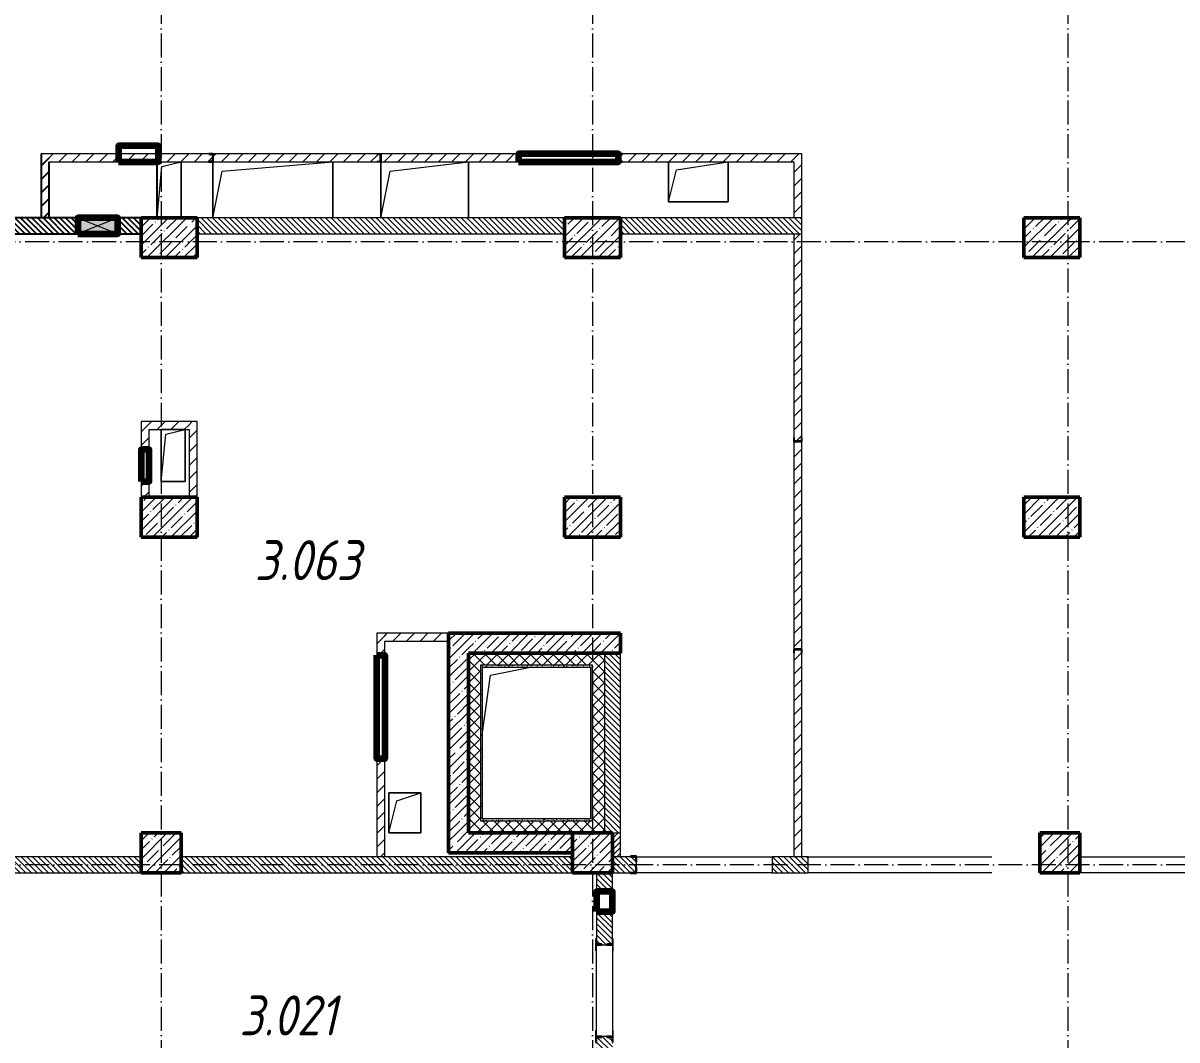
# Model space of a CAD drawing. Header units: millimetres. Extents: x -356862 to 418287, y 0 to 839748.
# Drawn here: x 218452 to 232895, y 512105 to 524833 of the extents above; entities that cross this region are included whole.
import ezdxf

# ---------------------------------------------------------------- set-up
doc = ezdxf.new("R2010")
doc.units = ezdxf.units.MM
doc.linetypes.add('50_200_ШТРИХ_1Т_ш5_п1_п1_', pattern=[700, 500, -100, 0, -100])
for name, color, linetype, lineweight in [('9.7) Заделка 956 шт', 6, 'Continuous', 158), ('A-DETL-GENF-OTLN', 7, 'Continuous', 9), ('A-FLOR-____-OTLN', 7, 'Continuous', 9), ('A-GENM-____-MCUT', 7, 'Continuous', 25), ('A-GENM-____-OTLN', 7, 'Continuous', 9), ('A-GENM-____-OTLN-1', 7, 'Continuous', 25), ('A-GLAZ-____-OTLN', 7, 'Continuous', 9), ('A-WALL-____-MCUT', 7, 'Continuous', 13), ('A-WALL-____-MCUT-1', 7, 'Continuous', 9), ('A-WALL-____-MCUT-2', 7, 'Continuous', 50), ('A-WALL-____-PATT-1', 7, 'Continuous', 9), ('A-WALL-FNSH-MCUT-1', 7, 'Continuous', 9), ('I-WALL-____-OTLN', 7, 'Continuous', 9), ('S-COLS-____-MCUT', 7, 'Continuous', 50), ('S-COLS-____-OTLN', 7, 'Continuous', 9), ('S-GRID-____-OTLN-1', 7, '50_200_ШТРИХ_1Т_ш5_п1_п1_', 9), ('Марки помещений', 7, 'Continuous', 9)]:
    doc.layers.add(name, color=color, linetype=linetype, lineweight=lineweight)
doc.layers.add('A-WALL-____-PATT-2', color=7, linetype='Continuous', lineweight=9, true_color=0x787878)
doc.styles.add('ISOCPEUR_I_2', font='isocpeui.ttf', dxfattribs={"width": 0.85, "height": 2.3})
pattern_1 = [(135, (142429.057, 459015.94), (-35.35534, -35.35534), [])]
pattern_2 = [(45, (142429.06, 459015.94), (-84.85281, 84.85281), [])]
pattern_3 = [(45, (142429.06, 459015.94), (-114.04925, 114.04925), []), (45, (142543.1, 459015.94), (-114.04925, 114.04925), [201.612, -40.322, 3.353, -36.97])]
pattern_4 = [(0, (142429.057, 459015.94), (81.28, 20.32), [3.353, -57.607, 3.353, -57.607, -325.12]), (0, (142429.057, 459015.94), (81.28, 20.32), [-121.92, 3.353, -118.567, 3.353, -57.607, -142.24]), (0, (142429.057, 459015.94), (81.28, 20.32), [-304.8, 3.353, -37.287, 3.353, -98.247]), (120, (142459.537, 459026.1), (-58.2376362, 60.230545), [3.353, -57.607, 3.353, -57.607, -325.12]), (120, (142459.537, 459026.1), (-58.2376362, 60.230545), [-121.92, 3.353, -118.567, 3.353, -57.607, -142.24]), (120, (142459.537, 459026.1), (-58.2376362, 60.230545), [-304.8, 3.353, -37.287, 3.353, -98.247]), (240, (142469.697, 459066.74), (-23.0423638, -80.550545), [3.353, -57.607, 3.353, -57.607, -325.12]), (240, (142469.697, 459066.74), (-23.0423638, -80.550545), [-121.92, 3.353, -118.567, 3.353, -57.607, -142.24]), (240, (142469.697, 459066.74), (-23.0423638, -80.550545), [-304.8, 3.353, -37.287, 3.353, -98.247])]
pattern_5 = [(45, (142429.06, 459015.94), (-70.71068, 70.71068), []), (135, (142429.06, 459015.94), (-70.71068, -70.71068), [])]

# ---------------------------------------------------------------- blocks, each defined once
blk = doc.blocks.new('BSC_Колонна _Прямоугольная - 500х500-V38-АР1_План отверстий 3 этажа в осях 1-64_Ю-ЯЯ')
at = {"layer": 'S-COLS-____-OTLN'}
h = blk.add_hatch(dxfattribs=at)
h.set_pattern_fill('FP_46', color=256, style=0, pattern_type=2)
h.set_pattern_definition([(45, (-83150, -55431.04), (-114.04925, 114.04925), []), (45, (-83035.95, -55431.04), (-114.04925, 114.04925), [201.613, -40.323, 3.353, -36.97])])
h.paths.add_polyline_path([(-250, -250), (250, -250), (250, 250), (-250, 250)], flags=0)
at = {"layer": 'S-COLS-____-MCUT'}
for p, q in [((250, 250), (-250, 250)), ((-250, 250), (-250, -250)), ((250, -250), (250, 250)), ((-250, -250), (250, -250))]:
    blk.add_line(p, q, dxfattribs=at)
blk = doc.blocks.new('BSC_Колонна _Прямоугольная - 500х500-V42-АР1_План отверстий 3 этажа в осях 1-64_Ю-ЯЯ')
at = {"layer": 'S-COLS-____-OTLN'}
h = blk.add_hatch(dxfattribs=at)
h.set_pattern_fill('FP_50', color=256, style=0, pattern_type=2)
h.set_pattern_definition([(45, (-77750, -55431.04), (-114.04925, 114.04925), []), (45, (-77635.95, -55431.04), (-114.04925, 114.04925), [201.613, -40.323, 3.353, -36.97])])
h.paths.add_polyline_path([(-250, -250), (250, -250), (250, 250), (-250, 250)], flags=0)
at = {"layer": 'S-COLS-____-MCUT'}
for p, q in [((250, 250), (-250, 250)), ((-250, 250), (-250, -250)), ((250, -250), (250, 250)), ((-250, -250), (250, -250))]:
    blk.add_line(p, q, dxfattribs=at)
blk = doc.blocks.new('BSC_Колонна _Прямоугольная - 500х500-V95-АР1_План отверстий 3 этажа в осях 1-64_Ю-ЯЯ')
at = {"layer": 'S-COLS-____-OTLN'}
h = blk.add_hatch(dxfattribs=at)
h.set_pattern_fill('FP_100', color=256, style=0, pattern_type=2)
h.set_pattern_definition([(315, (-55431.04, 89000), (114.04925, 114.04925), []), (315, (-55431.04, 88885.95), (114.04925, 114.04925), [201.613, -40.323, 3.353, -36.97])])
h.paths.add_polyline_path([(-250, 250), (-250, -250), (250, -250), (250, 250)], flags=0)
at = {"layer": 'S-COLS-____-MCUT'}
for p, q in [((250, 250), (-250, 250)), ((-250, 250), (-250, -250)), ((250, -250), (250, 250)), ((-250, -250), (250, -250))]:
    blk.add_line(p, q, dxfattribs=at)
blk = doc.blocks.new('BSC_Колонна _Прямоугольная - 500х700-V106-АР1_План отверстий 3 этажа в осях 1-64_Ю-ЯЯ')
at = {"layer": 'S-COLS-____-OTLN'}
h = blk.add_hatch(dxfattribs=at)
h.set_pattern_fill('FP_111', color=256, style=0, pattern_type=2)
h.set_pattern_definition([(315, (-63131.04, 77850), (114.04925, 114.04925), []), (315, (-63131.04, 77735.95), (114.04925, 114.04925), [201.613, -40.323, 3.353, -36.97])])
h.paths.add_polyline_path([(-250, 350), (-250, -350), (250, -350), (250, 350)], flags=0)
at = {"layer": 'S-COLS-____-MCUT'}
for p, q in [((250, 350), (-250, 350)), ((-250, 350), (-250, -350)), ((250, -350), (250, 350)), ((-250, -350), (250, -350))]:
    blk.add_line(p, q, dxfattribs=at)
blk = doc.blocks.new('BSC_Колонна _Прямоугольная - 500х700-V107-АР1_План отверстий 3 этажа в осях 1-64_Ю-ЯЯ')
at = {"layer": 'S-COLS-____-OTLN'}
h = blk.add_hatch(dxfattribs=at)
h.set_pattern_fill('FP_112', color=256, style=0, pattern_type=2)
h.set_pattern_definition([(315, (-63131.04, 83150), (114.04925, 114.04925), []), (315, (-63131.04, 83035.95), (114.04925, 114.04925), [201.613, -40.323, 3.353, -36.97])])
h.paths.add_polyline_path([(-250, 350), (-250, -350), (250, -350), (250, 350)], flags=0)
at = {"layer": 'S-COLS-____-MCUT'}
for p, q in [((250, 350), (-250, 350)), ((-250, 350), (-250, -350)), ((250, -350), (250, 350)), ((-250, -350), (250, -350))]:
    blk.add_line(p, q, dxfattribs=at)
blk = doc.blocks.new('BSC_Колонна _Прямоугольная - 500х700-V124-АР1_План отверстий 3 этажа в осях 1-64_Ю-ЯЯ')
at = {"layer": 'S-COLS-____-OTLN'}
h = blk.add_hatch(dxfattribs=at)
h.set_pattern_fill('FP_129', color=256, style=0, pattern_type=2)
h.set_pattern_definition([(315, (-63131.04, 88900), (114.04925, 114.04925), []), (315, (-63131.04, 88785.95), (114.04925, 114.04925), [201.613, -40.323, 3.353, -36.97])])
h.paths.add_polyline_path([(-250, 350), (-250, -350), (250, -350), (250, 350)], flags=0)
at = {"layer": 'S-COLS-____-MCUT'}
for p, q in [((250, 350), (-250, 350)), ((-250, 350), (-250, -350)), ((250, -350), (250, 350)), ((-250, -350), (250, -350))]:
    blk.add_line(p, q, dxfattribs=at)
blk = doc.blocks.new('BSC_Колонна _Прямоугольная - 500х700-V125-АР1_План отверстий 3 этажа в осях 1-64_Ю-ЯЯ')
at = {"layer": 'S-COLS-____-OTLN'}
h = blk.add_hatch(dxfattribs=at)
h.set_pattern_fill('FP_130', color=256, style=0, pattern_type=2)
h.set_pattern_definition([(315, (-59631.04, 77850), (114.04925, 114.04925), []), (315, (-59631.04, 77735.95), (114.04925, 114.04925), [201.613, -40.323, 3.353, -36.97])])
h.paths.add_polyline_path([(-250, 350), (-250, -350), (250, -350), (250, 350)], flags=0)
at = {"layer": 'S-COLS-____-MCUT'}
for p, q in [((250, 350), (-250, 350)), ((-250, 350), (-250, -350)), ((250, -350), (250, 350)), ((-250, -350), (250, -350))]:
    blk.add_line(p, q, dxfattribs=at)
blk = doc.blocks.new('BSC_Колонна _Прямоугольная - 500х700-V126-АР1_План отверстий 3 этажа в осях 1-64_Ю-ЯЯ')
at = {"layer": 'S-COLS-____-OTLN'}
h = blk.add_hatch(dxfattribs=at)
h.set_pattern_fill('FP_131', color=256, style=0, pattern_type=2)
h.set_pattern_definition([(315, (-59631.04, 83150), (114.04925, 114.04925), []), (315, (-59631.04, 83035.95), (114.04925, 114.04925), [201.613, -40.323, 3.353, -36.97])])
h.paths.add_polyline_path([(-250, 350), (-250, -350), (250, -350), (250, 350)], flags=0)
at = {"layer": 'S-COLS-____-MCUT'}
for p, q in [((250, 350), (-250, 350)), ((-250, 350), (-250, -350)), ((250, -350), (250, 350)), ((-250, -350), (250, -350))]:
    blk.add_line(p, q, dxfattribs=at)
blk = doc.blocks.new('BSC_Колонна _Прямоугольная - 500х700-V127-АР1_План отверстий 3 этажа в осях 1-64_Ю-ЯЯ')
at = {"layer": 'S-COLS-____-OTLN'}
h = blk.add_hatch(dxfattribs=at)
h.set_pattern_fill('FP_132', color=256, style=0, pattern_type=2)
h.set_pattern_definition([(315, (-59631.04, 88900), (114.04925, 114.04925), []), (315, (-59631.04, 88785.95), (114.04925, 114.04925), [201.613, -40.323, 3.353, -36.97])])
h.paths.add_polyline_path([(-250, 350), (-250, -350), (250, -350), (250, 350)], flags=0)
at = {"layer": 'S-COLS-____-MCUT'}
for p, q in [((250, 350), (-250, 350)), ((-250, 350), (-250, -350)), ((250, -350), (250, 350)), ((-250, -350), (250, -350))]:
    blk.add_line(p, q, dxfattribs=at)
blk = doc.blocks.new('154_Стойка_СКБ_Уголок - СМ-2180_200-28268025-АР1_План отверстий 3 этажа в осях 1-64_Ю-ЯЯ')
at = {"layer": 'A-GENM-____-MCUT'}
for p, q in [((125, 156), (125, 81)), ((200, 156), (125, 156)), ((131, 81), (131, 150)), ((131, 150), (200, 150)), ((200, 150), (200, 156)), ((125, 81), (131, 81)), ((131, 19), (125, 19)), ((125, 19), (125, -56)), ((131, -50), (131, 19)), ((125, -56), (200, -56)), ((200, -50), (131, -50)), ((200, -56), (200, -50))]:
    blk.add_line(p, q, dxfattribs=at)
blk = doc.blocks.new('Стойка_Влож_Уголок_Опорный - Уголок-28213941-АР1_План отверстий 3 этажа в осях 1-64_Ю-ЯЯ')
at = {"layer": 'A-GENM-____-OTLN'}
for p, q in [((-212, -6), (-212, 0)), ((0, 0), (0, -6)), ((-212, -75), (-212, -6)), ((-212, -6), (-206, -6)), ((-212, -75), (-206, -75)), ((-6, -6), (0, -6)), ((-6, -75), (0, -75)), ((0, -6), (0, -75))]:
    blk.add_line(p, q, dxfattribs=at)
blk = doc.blocks.new('Фахверк_СКБ_Уголок - 200_3550-28267367-АР1_План отверстий 3 этажа в осях 1-64_Ю-ЯЯ')
at = {"layer": 'A-GENM-____-MCUT'}
for p, q in [((200, 156), (125, 156)), ((125, 156), (125, 81)), ((131, 81), (131, 150)), ((131, 150), (200, 150)), ((200, 150), (200, 156)), ((125, 81), (131, 81)), ((131, 19), (125, 19)), ((125, 19), (125, -56)), ((131, -50), (131, 19)), ((125, -56), (200, -56)), ((200, -50), (131, -50)), ((200, -56), (200, -50))]:
    blk.add_line(p, q, dxfattribs=at)
blk = doc.blocks.new('154_Фахверк_СКБ_Швеллер - Тип_100_3960-28318856-АР1_План отверстий 3 этажа в осях 1-64_Ю-ЯЯ')
at = {"layer": 'A-GENM-____-MCUT'}
for p, q in [((175, 50), (125, 50)), ((125, 50), (125, -50)), ((128, 47), (175, 47)), ((128, -47), (128, 47)), ((175, 47), (175, 50)), ((125, -50), (175, -50)), ((175, -47), (128, -47)), ((175, -50), (175, -47))]:
    blk.add_line(p, q, dxfattribs=at)
blk = doc.blocks.new('154_Фахверк_СКБ_Швеллер - Тип_100_3960-28494444-АР1_План отверстий 3 этажа в осях 1-64_Ю-ЯЯ')
at = {"layer": 'A-GENM-____-MCUT'}
for p, q in [((125, 50), (175, 50)), ((125, -50), (125, 50)), ((128, 47), (128, -47)), ((175, 47), (128, 47)), ((175, 50), (175, 47)), ((175, -50), (125, -50)), ((128, -47), (175, -47)), ((175, -47), (175, -50))]:
    blk.add_line(p, q, dxfattribs=at)
blk = doc.blocks.new('AR_Отверстие прямоугольное _в плите_ - AR_Отверстие прямоугольное _в плите_-30459803-АР1_План отверстий 3 этажа в осях 1-64_Ю-ЯЯ')
at = {"layer": 'A-GENM-____-OTLN'}
for p, q in [((-150, 350), (-150, -350)), ((-150, -350), (-90, 290)), ((-90, 290), (150, 350)), ((150, -350), (150, 350))]:
    blk.add_line(p, q, dxfattribs=at)
blk = doc.blocks.new('AR_Отверстие прямоугольное _в плите_ - AR_Отверстие прямоугольное _в плите_-30552792-АР1_План отверстий 3 этажа в осях 1-64_Ю-ЯЯ')
at = {"layer": 'A-GENM-____-OTLN'}
for p, q in [((150, 325), (-150, 325)), ((-150, 325), (-150, -325)), ((-90, 265), (150, 325)), ((150, -325), (150, 325)), ((-150, -325), (-90, 265)), ((-150, -325), (150, -325))]:
    blk.add_line(p, q, dxfattribs=at)
blk = doc.blocks.new('AR_Отверстие прямоугольное _в плите_ - AR_Отверстие прямоугольное _в плите_-30552795-АР1_План отверстий 3 этажа в осях 1-64_Ю-ЯЯ')
at = {"layer": 'A-GENM-____-OTLN'}
for p, q in [((-375, 250), (-375, -250)), ((-375, -250), (-275, 150)), ((-275, 150), (375, 250)), ((375, -250), (375, 250)), ((-375, -250), (375, -250))]:
    blk.add_line(p, q, dxfattribs=at)
blk = doc.blocks.new('AR_Отверстие прямоугольное _в плите_ - AR_Отверстие прямоугольное _в плите_-30459445-АР1_План отверстий 3 этажа в осях 1-64_Ю-ЯЯ')
at = {"layer": 'A-GENM-____-OTLN'}
for p, q in [((200, 250), (-200, 250)), ((-200, 250), (-200, -250)), ((-200, -250), (-100, 150)), ((-100, 150), (200, 250)), ((200, -250), (200, 250)), ((-200, -250), (200, -250))]:
    blk.add_line(p, q, dxfattribs=at)
blk = doc.blocks.new('AR_Отверстие прямоугольное _в плите_ - AR_Отверстие прямоугольное _в плите_-30552518-АР1_План отверстий 3 этажа в осях 1-64_Ю-ЯЯ')
at = {"layer": 'A-GENM-____-OTLN'}
for p, q in [((-550, 850), (-50, 950)), ((-650, 132), (-550, 850))]:
    blk.add_line(p, q, dxfattribs=at)
blk = doc.blocks.new('AR_Отверстие прямоугольное _в плите_ - AR_Отверстие прямоугольное _в плите_-V205-АР1_План отверстий 3 этажа в осях 1-64_Ю-ЯЯ')
at = {"layer": 'A-GENM-____-OTLN'}
for p, q in [((-750, 350), (-750, -350)), ((-633, 233), (750, 350)), ((750, -350), (750, 350)), ((-750, -350), (-633, 233))]:
    blk.add_line(p, q, dxfattribs=at)
blk = doc.blocks.new('AR_Отверстие прямоугольное _в плите_ - AR_Отверстие прямоугольное _в плите_-30552744-АР1_План отверстий 3 этажа в осях 1-64_Ю-ЯЯ')
at = {"layer": 'A-GENM-____-OTLN'}
for p, q in [((-550, 350), (-550, -350)), ((-433, 233), (550, 350)), ((550, -350), (550, 350)), ((-550, -350), (-433, 233))]:
    blk.add_line(p, q, dxfattribs=at)
blk = doc.blocks.new('AR_Отверстие прямоугольное _в стене__БезПР - AR_Отверстие прямоугольное _в стене__БезПР-36427908-АР1_План отверстий 3 этажа в осях 1-64_Ю-ЯЯ')
at = {"layer": 'A-GLAZ-____-OTLN'}
blk.add_hatch(color=256, dxfattribs=at).paths.add_polyline_path([(250, -100), (250, 100), (-250, 100), (-250, -100)], flags=0)
at = {"layer": 'A-DETL-GENF-OTLN'}
for p, q in [((-250, -100), (-250, 100)), ((-250, 100), (250, 100)), ((250, 100), (-250, -100)), ((-250, 100), (250, -100)), ((250, 100), (-250, 100)), ((-250, 100), (-250, -100)), ((250, 100), (250, -100)), ((250, -100), (250, 100)), ((250, -100), (-250, -100)), ((-250, -100), (250, -100))]:
    blk.add_line(p, q, dxfattribs=at)
at = {"layer": 'A-GLAZ-____-OTLN'}
blk.add_line((250, 100), (-250, 100), dxfattribs=at)

msp = doc.modelspace()

# ---------------------------------------------------------------- hatches: boundary and pattern name
h = msp.add_hatch()
h.set_pattern_fill('FP_7', color=256, style=0, pattern_type=2)
h.set_pattern_definition(pattern_2)
h.paths.add_polyline_path([(218679.0567, 522396.983), (218779.0567, 522396.983), (218779.0567, 523196.983), (218679.0567, 523196.983), (218679.0567, 522697.3342)], flags=0)
h = msp.add_hatch()
h.set_pattern_fill('FP_9', color=256, style=0, pattern_type=2)
h.set_pattern_definition(pattern_1)
h.paths.add_polyline_path([(219929.0567, 522196.983), (219929.0567, 522396.983), (219639.0567, 522396.983), (219639.0567, 522196.983)], flags=0)
h.paths.add_polyline_path([(219139.0567, 522196.983), (219139.0567, 522396.983), (217179.0567, 522396.983), (217179.0567, 522196.983)], flags=0)
at = {"layer": 'A-WALL-____-PATT-1'}
h = msp.add_hatch(dxfattribs=at)
h.set_pattern_fill('FP_7', color=256, style=0, pattern_type=2)
h.set_pattern_definition(pattern_2)
h.paths.add_polyline_path([(228099.0567, 523096.983), (228099.0567, 523196.983), (225954.0567, 523196.983), (225954.0567, 523193.983), (225907.0567, 523193.983), (225907.0567, 523099.983), (225954.0567, 523099.983), (225954.0567, 523096.983), (227253.3166, 523096.983)], flags=0)
h.paths.add_polyline_path([(222879.0567, 523096.983), (222879.0567, 523099.983), (222926.0567, 523099.983), (222926.0567, 523193.983), (222879.0567, 523193.983), (222879.0567, 523196.983), (220829.0567, 523196.983), (220829.0567, 523096.983), (221950.9237, 523096.983)], flags=0)
h.paths.add_polyline_path([(222929.0567, 523096.983), (224654.0567, 523096.983), (224654.0567, 523196.983), (222929.0567, 523196.983), (222929.0567, 523099.983)], flags=0)
h.paths.add_polyline_path([(218779.0567, 523096.983), (220779.0567, 523096.983), (220779.0567, 523099.983), (220826.0567, 523099.983), (220826.0567, 523193.983), (220779.0567, 523193.983), (220779.0567, 523196.983), (218779.0567, 523196.983)], flags=0)
h = msp.add_hatch(dxfattribs=at)
h.set_pattern_fill('FP_7', color=256, style=0, pattern_type=2)
h.set_pattern_definition(pattern_2)
h.paths.add_polyline_path([(228199.0567, 522396.983), (228199.0567, 523196.983), (228099.0567, 523196.983), (228099.0567, 522396.983)], flags=0)
h = msp.add_hatch(dxfattribs=at)
h.set_pattern_fill('FP_9', color=256, style=0, pattern_type=2)
h.set_pattern_definition(pattern_1)
h.paths.add_polyline_path([(225229.0567, 522196.983), (225229.0567, 522396.983), (220629.0567, 522396.983), (220629.0567, 522196.983), (223718.388, 522196.983)], flags=0)
h = msp.add_hatch(dxfattribs=at)
h.set_pattern_fill('FP_9', color=256, style=0, pattern_type=2)
h.set_pattern_definition(pattern_1)
h.paths.add_polyline_path([(228199.0567, 522196.983), (228199.0567, 522396.983), (225929.0567, 522396.983), (225929.0567, 522196.983), (227253.3166, 522196.983)], flags=0)
h = msp.add_hatch(dxfattribs=at)
h.set_pattern_fill('FP_7', color=256, style=0, pattern_type=2)
h.set_pattern_definition(pattern_2)
h.paths.add_polyline_path([(228199.0567, 514396.983), (228199.0567, 516946.983), (228196.0567, 516946.983), (228196.0567, 516993.983), (228102.0567, 516993.983), (228102.0567, 516946.983), (228099.0567, 516946.983), (228099.0567, 514396.983), (228196.0567, 514396.983)], flags=0)
h.paths.add_polyline_path([(228199.0567, 516996.983), (228199.0567, 519596.983), (228099.0567, 519596.983), (228099.0567, 516996.983), (228196.0567, 516996.983)], flags=0)
h.paths.add_polyline_path([(228196.0567, 519599.983), (228196.0567, 519646.983), (228199.0567, 519646.983), (228199.0567, 522196.983), (228099.0567, 522196.983), (228099.0567, 519646.983), (228102.0567, 519646.983), (228102.0567, 519599.983)], flags=0)
h = msp.add_hatch(dxfattribs=at)
h.set_pattern_fill('FP_7', color=256, style=0, pattern_type=2)
h.set_pattern_definition(pattern_2)
h.paths.add_polyline_path([(220029.0567, 518896.983), (220029.0567, 519096.983), (219929.0567, 519096.983), (219929.0567, 518896.983)], flags=0)
h.paths.add_polyline_path([(219929.0567, 519496.983), (220029.0567, 519496.983), (220029.0567, 519846.983), (219929.0567, 519846.983)], flags=0)
h = msp.add_hatch(dxfattribs=at)
h.set_pattern_fill('FP_7', color=256, style=0, pattern_type=2)
h.set_pattern_definition(pattern_2)
h.paths.add_polyline_path([(220029.0567, 519746.983), (220529.0567, 519746.983), (220529.0567, 519846.983), (220029.0567, 519846.983)], flags=0)
h = msp.add_hatch(dxfattribs=at)
h.set_pattern_fill('FP_7', color=256, style=0, pattern_type=2)
h.set_pattern_definition(pattern_2)
h.paths.add_polyline_path([(220529.0567, 518896.983), (220629.0567, 518896.983), (220629.0567, 519846.983), (220529.0567, 519846.983), (220529.0567, 519468.364)], flags=0)
h = msp.add_hatch(dxfattribs=at)
h.set_pattern_fill('FP_7', color=256, style=0, pattern_type=2)
h.set_pattern_definition(pattern_2)
h.paths.add_polyline_path([(222879.0567, 514396.983), (222979.0567, 514396.983), (222979.0567, 515621.983), (222879.0567, 515621.983)], flags=0)
h.paths.add_polyline_path([(222972.5752, 516921.983), (222979.0567, 516921.983), (222979.0567, 517196.983), (222879.0567, 517196.983), (222879.0567, 516921.983)], flags=0)
h = msp.add_hatch(dxfattribs=at)
h.set_pattern_fill('FP_7', color=256, style=0, pattern_type=2)
h.set_pattern_definition(pattern_2)
h.paths.add_polyline_path([(223779.0567, 517096.983), (223779.0567, 517196.983), (222979.0567, 517196.983), (222979.0567, 517096.983), (223718.388, 517096.983)], flags=0)
h = msp.add_hatch(dxfattribs=at)
h.set_pattern_fill('FP_12', color=256, style=0, pattern_type=2)
h.set_pattern_definition(pattern_3)
h.paths.add_polyline_path([(223779.0567, 514696.983), (224029.0567, 514696.983), (224029.0567, 517196.983), (223779.0567, 517196.983), (223779.0567, 516239.3938)], flags=0)
h = msp.add_hatch(dxfattribs=at)
h.set_pattern_fill('FP_12', color=256, style=0, pattern_type=2)
h.set_pattern_definition(pattern_3)
h.paths.add_polyline_path([(225929.0567, 516946.983), (225929.0567, 517196.983), (224029.0567, 517196.983), (224029.0567, 516946.983)], flags=0)
h = msp.add_hatch(dxfattribs=at)
h.set_pattern_fill('FP_4', color=256, style=0, pattern_type=2)
h.set_pattern_definition(pattern_5)
h.paths.add_polyline_path([(224179.0567, 514846.983), (224179.0567, 516946.983), (224029.0567, 516946.983), (224029.0567, 514846.983)], flags=0)
h = msp.add_hatch(dxfattribs=at)
h.set_pattern_fill('FP_4', color=256, style=0, pattern_type=2)
h.set_pattern_definition(pattern_5)
h.paths.add_polyline_path([(224179.0567, 516796.983), (225579.0567, 516796.983), (225579.0567, 516946.983), (224179.0567, 516946.983)], flags=0)
h = msp.add_hatch(dxfattribs=at)
h.set_pattern_fill('FP_4', color=256, style=0, pattern_type=2)
h.set_pattern_definition(pattern_5)
h.paths.add_polyline_path([(225579.0567, 514696.983), (225729.0567, 514696.983), (225729.0567, 516946.983), (225579.0567, 516946.983), (225579.0567, 514846.983)], flags=0)
h = msp.add_hatch(dxfattribs=at)
h.set_pattern_fill('FP_9', color=256, style=0, pattern_type=2)
h.set_pattern_definition(pattern_1)
h.paths.add_polyline_path([(225929.0567, 514696.983), (225929.0567, 516946.983), (225729.0567, 516946.983), (225729.0567, 514696.983), (225829.0567, 514696.983)], flags=0)
h = msp.add_hatch(dxfattribs=at)
h.set_pattern_fill('FP_4', color=256, style=0, pattern_type=2)
h.set_pattern_definition(pattern_5)
h.paths.add_polyline_path([(225485.8523, 514696.983), (225579.0567, 514696.983), (225579.0567, 514846.983), (224029.0567, 514846.983), (224029.0567, 514696.983), (225329.0567, 514696.983)], flags=0)
h = msp.add_hatch(dxfattribs=at)
h.set_pattern_fill('FP_12', color=256, style=0, pattern_type=2)
h.set_pattern_definition(pattern_3)
h.paths.add_polyline_path([(225329.0567, 514446.983), (225329.0567, 514696.983), (223779.0567, 514696.983), (223779.0567, 514446.983)], flags=0)
h = msp.add_hatch(dxfattribs=at)
h.set_pattern_fill('FP_8', color=256, style=0, pattern_type=2)
h.set_pattern_definition([(45, (142429.057, 459015.94), (-35.35534, 35.35534), [])])
h.paths.add_polyline_path([(225929.0567, 514396.983), (225929.0567, 514696.983), (225829.0567, 514696.983), (225829.0567, 514396.983)], flags=0)
h = msp.add_hatch(dxfattribs=at)
h.set_pattern_fill('FP_9', color=256, style=0, pattern_type=2)
h.set_pattern_definition(pattern_1)
h.paths.add_polyline_path([(219929.0567, 514196.983), (219929.0567, 514396.983), (217429.0567, 514396.983), (217429.0567, 514196.983), (218415.9952, 514196.983)], flags=0)
h = msp.add_hatch(dxfattribs=at)
h.set_pattern_fill('FP_9', color=256, style=0, pattern_type=2)
h.set_pattern_definition(pattern_1)
h.paths.add_polyline_path([(225329.0567, 514196.983), (225329.0567, 514396.983), (220429.0567, 514396.983), (220429.0567, 514196.983), (223718.388, 514196.983)], flags=0)
h = msp.add_hatch(dxfattribs=at)
h.set_pattern_fill('FP_9', color=256, style=0, pattern_type=2)
h.set_pattern_definition(pattern_1)
h.paths.add_polyline_path([(228279.0567, 514196.983), (228279.0567, 514396.983), (227829.0567, 514396.983), (227829.0567, 514196.983)], flags=0)
h.paths.add_polyline_path([(226054.0567, 514196.983), (226123.0567, 514196.983), (226123.0567, 514265.983), (226129.0567, 514265.983), (226129.0567, 514327.983), (226123.0567, 514327.983), (226123.0567, 514396.983), (225829.0567, 514396.983), (225829.0567, 514196.983)], flags=0)
h = msp.add_hatch(dxfattribs=at)
h.set_pattern_fill('FP_9', color=256, style=0, pattern_type=2)
h.set_pattern_definition(pattern_1)
h.paths.add_polyline_path([(225829.0567, 511196.983), (225829.0567, 512140.983), (225760.0567, 512140.983), (225760.0567, 512146.983), (225698.0567, 512146.983), (225698.0567, 512140.983), (225629.0567, 512140.983), (225629.0567, 511196.983)], flags=0)
h.paths.add_polyline_path([(225760.0567, 513296.983), (225760.0567, 513302.983), (225829.0567, 513302.983), (225829.0567, 513711.983), (225629.0567, 513711.983), (225629.0567, 513302.983), (225698.0567, 513302.983), (225698.0567, 513296.983)], flags=0)
h.paths.add_polyline_path([(225629.0567, 513961.983), (225829.0567, 513961.983), (225829.0567, 514196.983), (225629.0567, 514196.983)], flags=0)
at = {"layer": 'A-WALL-____-PATT-2'}
h = msp.add_hatch(dxfattribs=at)
h.set_pattern_fill('FP_155', color=256, style=0, pattern_type=2)
h.set_pattern_definition(pattern_4)
h.paths.add_polyline_path([(224179.0567, 514871.983), (224204.0567, 514871.983), (224204.0567, 516796.983), (224179.0567, 516796.983), (224179.0567, 516239.3938)], flags=0)
h = msp.add_hatch(dxfattribs=at)
h.set_pattern_fill('FP_155', color=256, style=0, pattern_type=2)
h.set_pattern_definition(pattern_4)
h.paths.add_polyline_path([(225554.0567, 516771.983), (225554.0567, 516796.983), (224204.0567, 516796.983), (224204.0567, 516771.983)], flags=0)
h = msp.add_hatch(dxfattribs=at)
h.set_pattern_fill('FP_155', color=256, style=0, pattern_type=2)
h.set_pattern_definition(pattern_4)
h.paths.add_polyline_path([(225554.0567, 514846.983), (225579.0567, 514846.983), (225579.0567, 516796.983), (225554.0567, 516796.983), (225554.0567, 514871.983)], flags=0)
h = msp.add_hatch(dxfattribs=at)
h.set_pattern_fill('FP_155', color=256, style=0, pattern_type=2)
h.set_pattern_definition(pattern_4)
h.paths.add_polyline_path([(225554.0567, 514846.983), (225554.0567, 514871.983), (224179.0567, 514871.983), (224179.0567, 514846.983), (225485.8523, 514846.983)], flags=0)

# ---------------------------------------------------------------- linework, layer by layer
for p, q in [((218679.0567, 523196.983), (218679.0567, 522396.983)), ((218779.0567, 522396.983), (218779.0567, 523096.983)), ((220129.0567, 522396.983), (220129.0567, 523096.983)), ((219139.0567, 522396.983), (217379.0567, 522396.983)), ((219929.0567, 522396.983), (219639.0567, 522396.983)), ((217179.0567, 522196.983), (219139.0567, 522196.983)), ((219639.0567, 522196.983), (219929.0567, 522196.983))]:
    msp.add_line(p, q)
at = {"layer": '9.7) Заделка 956 шт'}
for points in [[(219646.1032, 523096.983), (220146.1032, 523096.983), (220146.1032, 523296.983), (219646.1032, 523296.983)], [(224654.0567, 523096.983), (225904.0567, 523096.983), (225904.0567, 523196.983), (224654.0567, 523196.983)], [(219139.0567, 522196.983), (219639.0567, 522196.983), (219639.0567, 522396.983), (219139.0567, 522396.983)], [(219929.0567, 519096.983), (220029.0567, 519096.983), (220029.0567, 519496.983), (219929.0567, 519496.983)], [(222879.0567, 516921.983), (222979.0567, 516921.983), (222979.0567, 515621.983), (222879.0567, 515621.983)], [(225629.0567, 513711.983), (225829.0567, 513711.983), (225829.0567, 513961.983), (225629.0567, 513961.983)]]:
    msp.add_lwpolyline(points, close=True, dxfattribs=at)
at = {"layer": 'A-FLOR-____-OTLN'}
for p, q in [((220429.0567, 523096.983), (220429.0567, 522396.983)), ((220829.0567, 522396.983), (220829.0567, 523096.983)), ((222329.0567, 523096.983), (222329.0567, 522396.983)), ((222929.0567, 522396.983), (222929.0567, 523096.983)), ((224029.0567, 523096.983), (224029.0567, 522396.983)), ((226529.0567, 522596.983), (226529.0567, 523096.983)), ((227279.0567, 523096.983), (227279.0567, 522596.983)), ((227279.0567, 522596.983), (226529.0567, 522596.983)), ((220179.0567, 519745.6413), (220479.0567, 519745.6413)), ((220179.0567, 519095.6413), (220179.0567, 519745.6413)), ((220479.0567, 519745.6413), (220479.0567, 519095.6413)), ((220479.0567, 519095.6413), (220179.0567, 519095.6413)), ((223029.0567, 515196.983), (223429.0567, 515196.983)), ((223029.0567, 514696.983), (223029.0567, 515196.983)), ((223429.0567, 515196.983), (223429.0567, 514696.983)), ((223429.0567, 514696.983), (223029.0567, 514696.983))]:
    msp.add_line(p, q, dxfattribs=at)
at = {"layer": 'A-WALL-____-MCUT'}
for p, q in [((225229.0567, 522396.983), (220629.0567, 522396.983)), ((228199.0567, 522396.983), (225929.0567, 522396.983)), ((228199.0567, 522196.983), (228199.0567, 522396.983)), ((220629.0567, 522196.983), (225229.0567, 522196.983)), ((225929.0567, 522196.983), (228199.0567, 522196.983)), ((225729.0567, 516946.983), (225729.0567, 514696.983)), ((225929.0567, 514696.983), (225929.0567, 516946.983)), ((225829.0567, 514696.983), (225929.0567, 514696.983)), ((219929.0567, 514396.983), (217429.0567, 514396.983)), ((225329.0567, 514396.983), (220429.0567, 514396.983)), ((226054.0567, 514396.983), (225829.0567, 514396.983)), ((226129.0567, 514265.983), (226129.0567, 514327.983)), ((228279.0567, 514396.983), (227829.0567, 514396.983)), ((227829.0567, 514396.983), (227829.0567, 514196.983)), ((228279.0567, 514196.983), (228279.0567, 514396.983)), ((217429.0567, 514196.983), (219929.0567, 514196.983)), ((220429.0567, 514196.983), (225329.0567, 514196.983)), ((225629.0567, 514196.983), (225629.0567, 513961.983)), ((225829.0567, 513961.983), (225829.0567, 514196.983)), ((225829.0567, 514196.983), (226054.0567, 514196.983)), ((227829.0567, 514196.983), (228279.0567, 514196.983)), ((225629.0567, 513711.983), (225629.0567, 513371.983)), ((225829.0567, 513371.983), (225829.0567, 513711.983)), ((225698.0567, 513296.983), (225760.0567, 513296.983)), ((225760.0567, 512146.983), (225698.0567, 512146.983))]:
    msp.add_line(p, q, dxfattribs=at)
at = {"layer": 'A-WALL-____-MCUT-1'}
for p, q in [((224179.0567, 516796.983), (224179.0567, 514846.983)), ((225579.0567, 516796.983), (224179.0567, 516796.983)), ((225579.0567, 514846.983), (225579.0567, 516796.983)), ((224179.0567, 514846.983), (225579.0567, 514846.983))]:
    msp.add_line(p, q, dxfattribs=at)
at = {"layer": 'A-WALL-____-MCUT-2'}
for p, q in [((223779.0567, 517196.983), (223779.0567, 514446.983)), ((225929.0567, 517196.983), (223779.0567, 517196.983)), ((225929.0567, 516946.983), (225929.0567, 517196.983)), ((224029.0567, 514696.983), (224029.0567, 516946.983)), ((224029.0567, 516946.983), (225929.0567, 516946.983)), ((225329.0567, 514696.983), (224029.0567, 514696.983)), ((223779.0567, 514446.983), (225329.0567, 514446.983))]:
    msp.add_line(p, q, dxfattribs=at)
at = {"layer": 'A-WALL-FNSH-MCUT-1'}
for p, q in [((220779.0567, 523196.983), (218679.0567, 523196.983)), ((222879.0567, 523196.983), (220829.0567, 523196.983)), ((224654.0567, 523196.983), (222929.0567, 523196.983)), ((228199.0567, 523196.983), (225954.0567, 523196.983)), ((228199.0567, 522396.983), (228199.0567, 523196.983)), ((218779.0567, 523096.983), (220779.0567, 523096.983)), ((220829.0567, 523096.983), (222879.0567, 523096.983)), ((222929.0567, 523096.983), (224654.0567, 523096.983)), ((225954.0567, 523096.983), (228099.0567, 523096.983)), ((228099.0567, 523096.983), (228099.0567, 522396.983)), ((228099.0567, 522196.983), (228099.0567, 519646.983)), ((228199.0567, 519646.983), (228199.0567, 522196.983)), ((219929.0567, 519846.983), (219929.0567, 519496.983)), ((220629.0567, 519846.983), (219929.0567, 519846.983)), ((220629.0567, 518896.983), (220629.0567, 519846.983)), ((220029.0567, 519496.983), (220029.0567, 519746.983)), ((220029.0567, 519746.983), (220529.0567, 519746.983)), ((220529.0567, 519746.983), (220529.0567, 518896.983)), ((228099.0567, 519596.983), (228099.0567, 516996.983)), ((228199.0567, 516996.983), (228199.0567, 519596.983)), ((219929.0567, 519096.983), (219929.0567, 518896.983)), ((220029.0567, 518896.983), (220029.0567, 519096.983)), ((222879.0567, 517196.983), (222879.0567, 516921.983)), ((223779.0567, 517196.983), (222879.0567, 517196.983)), ((222979.0567, 516921.983), (222979.0567, 517096.983)), ((222979.0567, 517096.983), (223779.0567, 517096.983)), ((228099.0567, 516946.983), (228099.0567, 514396.983)), ((228199.0567, 514396.983), (228199.0567, 516946.983)), ((224204.0567, 514871.983), (224204.0567, 516771.983)), ((224204.0567, 516771.983), (225554.0567, 516771.983)), ((225554.0567, 516771.983), (225554.0567, 514871.983)), ((222879.0567, 515621.983), (222879.0567, 514396.983)), ((222979.0567, 514396.983), (222979.0567, 515621.983)), ((225554.0567, 514871.983), (224204.0567, 514871.983)), ((225929.0567, 514396.983), (225929.0567, 514696.983))]:
    msp.add_line(p, q, dxfattribs=at)
at = {"layer": 'I-WALL-____-OTLN'}
for p, q in [((226129.0567, 514396.983), (227829.0552, 514396.983)), ((228279.0567, 514396.983), (230577.6529, 514396.983)), ((231177.6529, 514396.983), (231179.0567, 514396.983)), ((231679.0567, 514396.983), (235679.0567, 514396.983)), ((227829.0552, 514196.983), (226129.0567, 514196.983)), ((230577.6529, 514196.983), (228279.0567, 514196.983)), ((231179.0567, 514196.983), (231177.6529, 514196.983)), ((235679.0567, 514196.983), (231679.0567, 514196.983)), ((225629.0567, 512146.983), (225629.0567, 513296.983)), ((225829.0567, 513296.983), (225829.0567, 512146.983))]:
    msp.add_line(p, q, dxfattribs=at)
at = {"layer": 'S-GRID-____-OTLN-1', "color": 251, "ltscale": 0.6, "true_color": 0x636466}
for p, q in [((220179.0567, 549908.7924), (220179.0567, 498996.983)), ((225579.0567, 549908.7924), (225579.0567, 498996.983)), ((231529.0567, 549908.7924), (231529.0567, 498996.983)), ((246503.4633, 522096.983), (137760.2865, 522096.983)), ((246503.4633, 514296.983), (137760.2865, 514296.983))]:
    msp.add_line(p, q, dxfattribs=at)

# ---------------------------------------------------------------- block references
msp.add_blockref('AR_Отверстие прямоугольное _в стене__БезПР - AR_Отверстие прямоугольное _в стене__БезПР-36427908-АР1_План отверстий 3 этажа в осях 1-64_Ю-ЯЯ', (219389.0567, 522296.983))
at = {"layer": 'A-GENM-____-OTLN'}
for name, p in [('AR_Отверстие прямоугольное _в плите_ - AR_Отверстие прямоугольное _в плите_-30459803-АР1_План отверстий 3 этажа в осях 1-64_Ю-ЯЯ', (220279.0567, 522746.983)), ('AR_Отверстие прямоугольное _в плите_ - AR_Отверстие прямоугольное _в плите_-V205-АР1_План отверстий 3 этажа в осях 1-64_Ю-ЯЯ', (221579.0567, 522746.983)), ('AR_Отверстие прямоугольное _в плите_ - AR_Отверстие прямоугольное _в плите_-30552744-АР1_План отверстий 3 этажа в осях 1-64_Ю-ЯЯ', (223479.0567, 522746.983)), ('AR_Отверстие прямоугольное _в плите_ - AR_Отверстие прямоугольное _в плите_-30552795-АР1_План отверстий 3 этажа в осях 1-64_Ю-ЯЯ', (226904.0567, 522846.983)), ('AR_Отверстие прямоугольное _в плите_ - AR_Отверстие прямоугольное _в плите_-30552792-АР1_План отверстий 3 этажа в осях 1-64_Ю-ЯЯ', (220329.0567, 519420.6413)), ('AR_Отверстие прямоугольное _в плите_ - AR_Отверстие прямоугольное _в плите_-30552518-АР1_План отверстий 3 этажа в осях 1-64_Ю-ЯЯ', (224854.0567, 515821.983)), ('AR_Отверстие прямоугольное _в плите_ - AR_Отверстие прямоугольное _в плите_-30459445-АР1_План отверстий 3 этажа в осях 1-64_Ю-ЯЯ', (223229.0567, 514946.983)), ('Стойка_Влож_Уголок_Опорный - Уголок-28213941-АР1_План отверстий 3 этажа в осях 1-64_Ю-ЯЯ', (225835.0567, 513296.983))]:
    msp.add_blockref(name, p, dxfattribs=at)
at = {"layer": 'A-GENM-____-OTLN', "rotation": 180}
msp.add_blockref('Стойка_Влож_Уголок_Опорный - Уголок-28213941-АР1_План отверстий 3 этажа в осях 1-64_Ю-ЯЯ', (225623.0567, 512146.983), dxfattribs=at)
at = {"layer": 'A-GENM-____-OTLN-1'}
for name, p, rotation in [('154_Фахверк_СКБ_Швеллер - Тип_100_3960-28318856-АР1_План отверстий 3 этажа в осях 1-64_Ю-ЯЯ', (220954.0567, 523146.983), 180), ('154_Фахверк_СКБ_Швеллер - Тип_100_3960-28494444-АР1_План отверстий 3 этажа в осях 1-64_Ю-ЯЯ', (223054.0567, 523146.983), 180), ('154_Фахверк_СКБ_Швеллер - Тип_100_3960-28318856-АР1_План отверстий 3 этажа в осях 1-64_Ю-ЯЯ', (228149.0567, 519471.983), 89.99999999999987), ('154_Фахверк_СКБ_Швеллер - Тип_100_3960-28318856-АР1_План отверстий 3 этажа в осях 1-64_Ю-ЯЯ', (228149.0567, 517121.983), 269.9999999999998), ('Фахверк_СКБ_Уголок - 200_3550-28267367-АР1_План отверстий 3 этажа в осях 1-64_Ю-ЯЯ', (226254.0567, 514346.983), 180), ('154_Стойка_СКБ_Уголок - СМ-2180_200-28268025-АР1_План отверстий 3 этажа в осях 1-64_Ю-ЯЯ', (225779.0567, 513171.983), 89.99999999999993), ('154_Стойка_СКБ_Уголок - СМ-2180_200-28268025-АР1_План отверстий 3 этажа в осях 1-64_Ю-ЯЯ', (225679.0567, 512271.983), 269.9999999999999)]:
    msp.add_blockref(name, p, dxfattribs=dict(at, rotation=rotation))
msp.add_blockref('154_Фахверк_СКБ_Швеллер - Тип_100_3960-28318856-АР1_План отверстий 3 этажа в осях 1-64_Ю-ЯЯ', (225779.0567, 523146.983), dxfattribs=at)
at = {"layer": 'S-COLS-____-OTLN', "rotation": 89.9999999999999}
for name, p in [('BSC_Колонна _Прямоугольная - 500х700-V106-АР1_План отверстий 3 этажа в осях 1-64_Ю-ЯЯ', (220279.0567, 522146.983)), ('BSC_Колонна _Прямоугольная - 500х700-V107-АР1_План отверстий 3 этажа в осях 1-64_Ю-ЯЯ', (225579.0567, 522146.983)), ('BSC_Колонна _Прямоугольная - 500х700-V124-АР1_План отверстий 3 этажа в осях 1-64_Ю-ЯЯ', (231329.0567, 522146.983)), ('BSC_Колонна _Прямоугольная - 500х700-V125-АР1_План отверстий 3 этажа в осях 1-64_Ю-ЯЯ', (220279.0567, 518646.983)), ('BSC_Колонна _Прямоугольная - 500х700-V126-АР1_План отверстий 3 этажа в осях 1-64_Ю-ЯЯ', (225579.0567, 518646.983)), ('BSC_Колонна _Прямоугольная - 500х700-V127-АР1_План отверстий 3 этажа в осях 1-64_Ю-ЯЯ', (231329.0567, 518646.983)), ('BSC_Колонна _Прямоугольная - 500х500-V95-АР1_План отверстий 3 этажа в осях 1-64_Ю-ЯЯ', (231429.0567, 514446.983))]:
    msp.add_blockref(name, p, dxfattribs=at)
at = {"layer": 'S-COLS-____-OTLN'}
for name, p in [('BSC_Колонна _Прямоугольная - 500х500-V42-АР1_План отверстий 3 этажа в осях 1-64_Ю-ЯЯ', (220179.0567, 514446.983)), ('BSC_Колонна _Прямоугольная - 500х500-V38-АР1_План отверстий 3 этажа в осях 1-64_Ю-ЯЯ', (225579.0567, 514446.983))]:
    msp.add_blockref(name, p, dxfattribs=at)

# ---------------------------------------------------------------- texts
at = {"layer": 'Марки помещений', "char_height": 500, "attachment_point": 1, "style": 'ISOCPEUR_I_2'}
for s, insert, width in [('3.063', (221352.0355, 518360.7734), 785.65375), ('3.021', (221160.9742, 512661.9186), 737.5525)]:
    msp.add_mtext(s, dxfattribs=dict(at, insert=insert, width=width))

doc.saveas('drawing.dxf')
